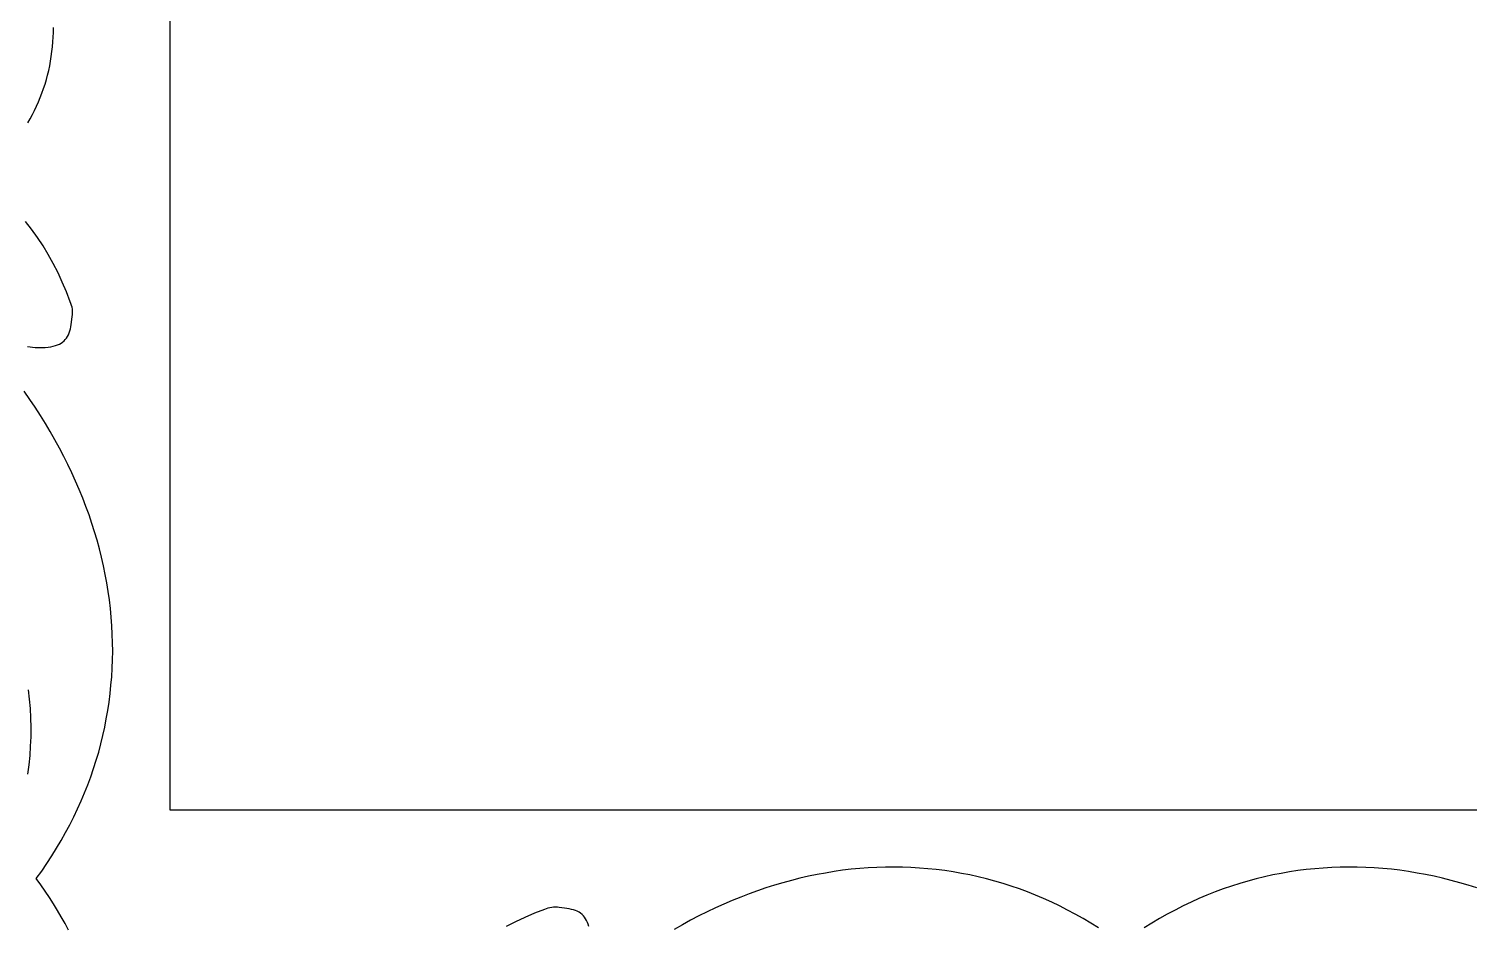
# Model space of a CAD drawing. Extents: x -335 to 335, y -262 to 262.
# Drawn here: x -215 to -113.1, y -140.7 to -77.3 of the extents above; entities that cross this region are included whole.
import ezdxf

# ---------------------------------------------------------------- set-up
doc = ezdxf.new("R2010")
doc.units = 0
doc.layers.add('LAYER_1', color=18, linetype='CONTINUOUS')

msp = doc.modelspace()

# ---------------------------------------------------------------- linework, layer by layer
at = {"layer": 'LAYER_1'}
msp.add_lwpolyline([(-205, 132.5), (-205, -132.5), (205, -132.5), (205, 17.66), (87.14, 132.5)], close=True, dxfattribs=at)
for points in [[(-215.05, -83.91), (-214.88, -83.62), (-214.72, -83.33), (-214.57, -83.03), (-214.43, -82.73), (-214.29, -82.43), (-214.17, -82.12), (-214.05, -81.81), (-213.94, -81.49), (-213.83, -81.18), (-213.74, -80.85), (-213.65, -80.53), (-213.57, -80.2), (-213.5, -79.87), (-213.44, -79.54), (-213.39, -79.21), (-213.34, -78.87), (-213.3, -78.53), (-213.27, -78.19), (-213.25, -77.86), (-213.24, -77.52), (-213.24, -77.18)], [(-215.07, -99.74), (-214.52, -99.79), (-214.27, -99.8), (-214.04, -99.8), (-213.82, -99.79), (-213.62, -99.77), (-213.43, -99.75), (-213.26, -99.71), (-213.1, -99.67), (-212.95, -99.62), (-212.82, -99.56), (-212.7, -99.49), (-212.59, -99.42), (-212.49, -99.33), (-212.4, -99.24), (-212.32, -99.13), (-212.24, -99.02), (-212.18, -98.9), (-212.13, -98.77), (-212.08, -98.63), (-212.04, -98.49), (-212, -98.33), (-211.95, -98), (-211.91, -97.62), (-211.89, -97.49), (-211.89, -97.36), (-211.89, -97.22), (-211.9, -97.09), (-211.92, -96.95), (-211.96, -96.82), (-212, -96.69), (-212.06, -96.57), (-212.32, -95.87), (-212.61, -95.19), (-212.91, -94.52), (-213.25, -93.87), (-213.6, -93.23), (-213.97, -92.61), (-214.37, -92.02), (-214.78, -91.44), (-215.22, -90.88)], [(-212.17, -141.01), (-212.42, -140.55), (-212.68, -140.08), (-212.95, -139.62), (-213.23, -139.16), (-213.52, -138.71), (-213.82, -138.26), (-214.13, -137.81), (-214.45, -137.36), (-214.07, -136.83), (-213.71, -136.3), (-213.35, -135.76), (-213.01, -135.21), (-212.69, -134.66), (-212.38, -134.11), (-212.08, -133.56), (-211.8, -133), (-211.53, -132.44), (-211.28, -131.87), (-211.04, -131.3), (-210.81, -130.73), (-210.6, -130.16), (-210.4, -129.58), (-210.21, -129), (-210.04, -128.42), (-209.89, -127.83), (-209.74, -127.25), (-209.61, -126.66), (-209.5, -126.07), (-209.39, -125.47), (-209.3, -124.88), (-209.23, -124.28), (-209.17, -123.69), (-209.12, -123.09), (-209.08, -122.49), (-209.06, -121.89), (-209.05, -121.28), (-209.06, -120.68), (-209.08, -120.08), (-209.11, -119.48), (-209.15, -118.87), (-209.21, -118.27), (-209.28, -117.66), (-209.37, -117.06), (-209.47, -116.45), (-209.58, -115.85), (-209.7, -115.25), (-209.84, -114.64), (-209.99, -114.04), (-210.15, -113.44), (-210.33, -112.84), (-210.52, -112.24), (-210.72, -111.64), (-210.94, -111.04), (-211.17, -110.45), (-211.41, -109.85), (-211.67, -109.26), (-211.93, -108.67), (-212.21, -108.08), (-212.51, -107.5), (-212.81, -106.91), (-213.13, -106.33), (-213.46, -105.75), (-213.81, -105.18), (-214.16, -104.6), (-214.53, -104.03), (-214.91, -103.47), (-215.31, -102.9)], [(-215.05, -129.98), (-214.96, -129.32), (-214.89, -128.66), (-214.85, -128), (-214.82, -127.33), (-214.81, -126.67), (-214.83, -126), (-214.87, -125.34), (-214.93, -124.67), (-215.01, -124.01)], [(-139.34, -140.85), (-139.89, -140.52), (-140.44, -140.19), (-140.99, -139.88), (-141.54, -139.59), (-142.1, -139.3), (-142.66, -139.03), (-143.23, -138.78), (-143.8, -138.54), (-144.37, -138.31), (-144.94, -138.1), (-145.52, -137.9), (-146.1, -137.72), (-146.68, -137.55), (-147.27, -137.39), (-147.85, -137.24), (-148.44, -137.11), (-149.03, -137), (-149.63, -136.89), (-150.22, -136.8), (-150.82, -136.73), (-151.42, -136.67), (-152.01, -136.62), (-152.61, -136.58), (-153.21, -136.56), (-153.82, -136.55), (-154.42, -136.56), (-155.02, -136.58), (-155.63, -136.61), (-156.23, -136.65), (-156.83, -136.71), (-157.44, -136.78), (-158.04, -136.87), (-158.65, -136.97), (-159.25, -137.08), (-159.85, -137.2), (-160.46, -137.34), (-161.06, -137.49), (-161.66, -137.66), (-162.26, -137.83), (-162.86, -138.02), (-163.46, -138.23), (-164.06, -138.44), (-164.65, -138.67), (-165.25, -138.91), (-165.84, -139.17), (-166.43, -139.43), (-167.02, -139.72), (-167.6, -140.01), (-168.19, -140.31), (-168.77, -140.63), (-169.35, -140.96)], [(-112.61, -138.02), (-113.21, -137.83), (-113.81, -137.66), (-114.42, -137.49), (-115.02, -137.34), (-115.62, -137.2), (-116.23, -137.08), (-116.83, -136.97), (-117.43, -136.87), (-118.04, -136.78), (-118.64, -136.71), (-119.25, -136.65), (-119.85, -136.61), (-120.45, -136.58), (-121.06, -136.56), (-121.66, -136.55), (-122.26, -136.56), (-122.86, -136.58), (-123.46, -136.62), (-124.06, -136.67), (-124.66, -136.73), (-125.25, -136.8), (-125.85, -136.89), (-126.44, -137), (-127.03, -137.11), (-127.62, -137.24), (-128.21, -137.39), (-128.79, -137.55), (-129.37, -137.72), (-129.95, -137.9), (-130.53, -138.1), (-131.11, -138.31), (-131.68, -138.54), (-132.25, -138.78), (-132.81, -139.03), (-133.37, -139.3), (-133.93, -139.59), (-134.49, -139.88), (-135.04, -140.19), (-135.59, -140.52), (-136.13, -140.85)], [(-175.39, -140.76), (-175.43, -140.6), (-175.48, -140.46), (-175.54, -140.32), (-175.61, -140.2), (-175.69, -140.09), (-175.77, -139.99), (-175.86, -139.9), (-175.97, -139.82), (-176.08, -139.75), (-176.2, -139.68), (-176.33, -139.63), (-176.47, -139.58), (-176.61, -139.54), (-176.77, -139.5), (-177.11, -139.45), (-177.48, -139.41), (-177.61, -139.39), (-177.74, -139.39), (-177.88, -139.39), (-178.01, -139.4), (-178.15, -139.43), (-178.28, -139.46), (-178.41, -139.5), (-178.53, -139.56), (-179.23, -139.82), (-179.91, -140.11), (-180.58, -140.42), (-181.24, -140.75)]]:
    msp.add_lwpolyline(points, dxfattribs=at)

doc.saveas('drawing.dxf')
